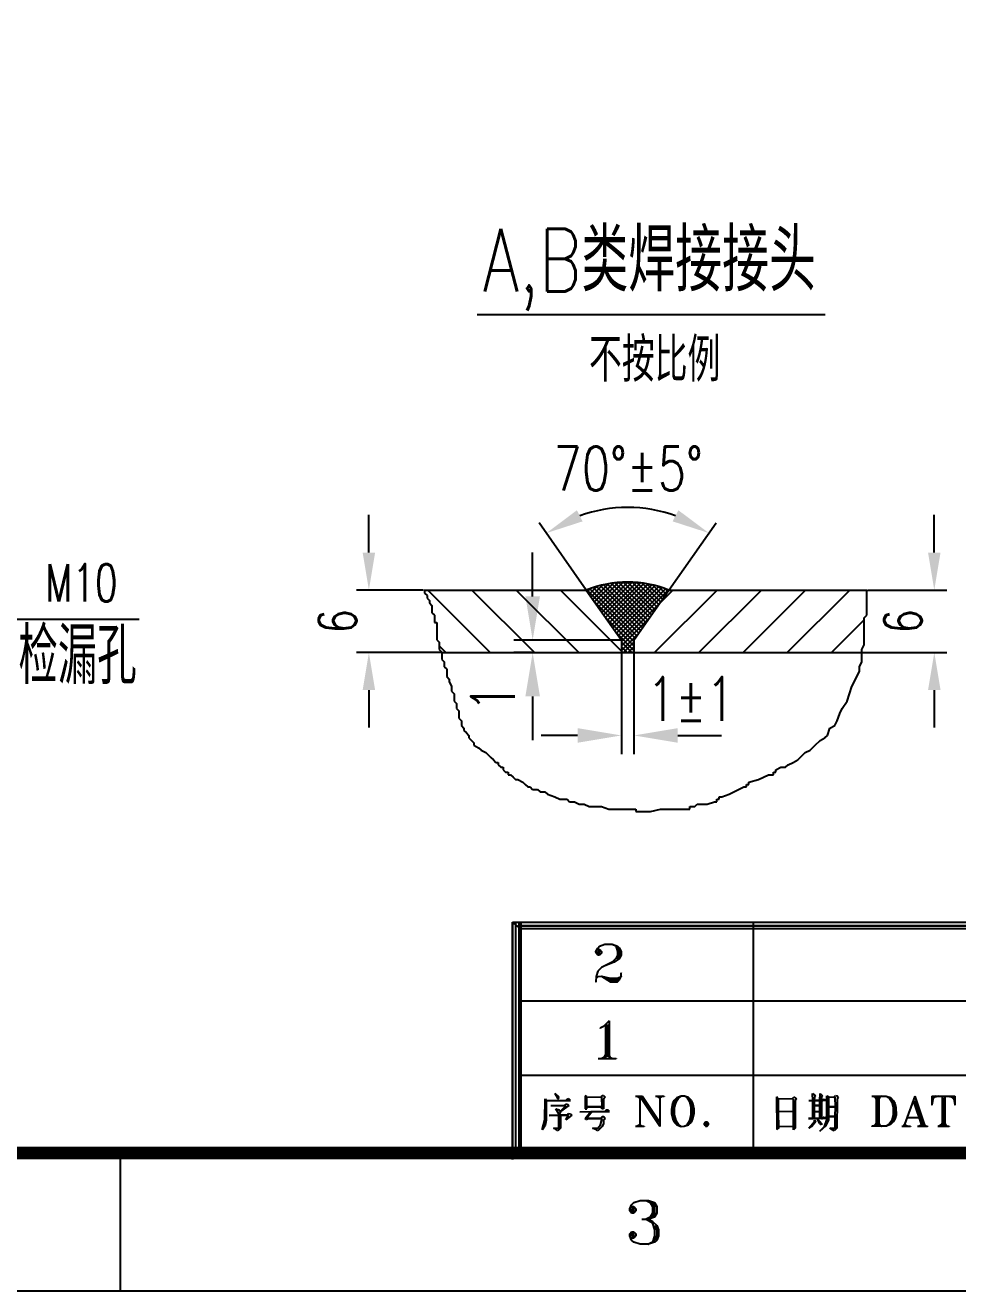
# Model space of a CAD drawing. Extents: x 0 to 1476, y -3 to 841.
# Drawn here: x 186.4 to 260.9, y 0 to 101.2 of the extents above; entities that cross this region are included whole.
import ezdxf
from ezdxf.enums import TextEntityAlignment as Align

# ---------------------------------------------------------------- set-up
doc = ezdxf.new("R2010")
doc.units = 0
doc.header["$LTSCALE"] = 3
doc.header["$MEASUREMENT"] = 0
doc.layers.get('0').update_dxf_attribs({"linetype": 'CONTINUOUS'})
doc.layers.get('DEFPOINTS').update_dxf_attribs({"linetype": 'CONTINUOUS'})
for name, color, linetype in [('1', 2, 'CONTINUOUS'), ('2', 1, 'CONTINUOUS'), ('BORDER', 7, 'CONTINUOUS')]:
    doc.layers.add(name, color=color, linetype=linetype)
doc.styles.add('HZTXT', font='romans', dxfattribs={"width": 0.75, "bigfont": 'HZTXT'})
doc.styles.get("Standard").update_dxf_attribs({"font": 'simplex', "width": 0.75, "bigfont": 'hztxt'})
doc.dimstyles.get("Standard").update_dxf_attribs({"dimtxt": 3, "dimasz": 3, "dimexe": 1, "dimexo": 0.06, "dimgap": 1, "dimtad": 1, "dimzin": 0, "dimtxsty": 'STANDARD', "dimcen": 0.09, "dimclrd": 3, "dimclre": 3, "dimclrt": 3, "dimazin": 3, "dimtfac": 0.051429, "dimtofl": 0, "dimtmove": 0, "dimatfit": 3, "dimtolj": 1, "dimtzin": 0})

# ---------------------------------------------------------------- blocks, each defined once
blk = doc.blocks.new('*D42')
at = {"color": 3, "linetype": 'BYBLOCK'}
for p, q in [((2977.81, 237.91), (2977.81, 240.91)), ((2982.15, 234.91), (2976.81, 234.91)), ((2983.58, 229.91), (2976.81, 229.91)), ((2977.81, 226.91), (2977.81, 223.91))]:
    blk.add_line(p, q, dxfattribs=at)
for points in [[(2977.31, 237.91), (2978.31, 237.91), (2977.81, 234.91)], [(2977.31, 226.91), (2978.31, 226.91), (2977.81, 229.91)]]:
    blk.add_solid(points, dxfattribs=at)
at = {"layer": 'DEFPOINTS', "color": 0, "linetype": 'BYBLOCK'}
for p in [(2982.21, 234.91), (2977.81, 229.91), (2983.64, 229.91)]:
    blk.add_point(p, dxfattribs=at)
at = {"color": 3, "linetype": 'BYBLOCK', "insert": (2975.31, 232.41), "char_height": 3, "attachment_point": 5, "rotation": 90}
blk.add_mtext('\\A1;6', dxfattribs=at)
blk = doc.blocks.new('*D43')
at = {"color": 3, "linetype": 'BYBLOCK'}
for p, q in [((3023, 237.91), (3023, 240.91)), ((3017.66, 234.91), (3024, 234.91)), ((3017.27, 229.91), (3024, 229.91)), ((3023, 226.91), (3023, 223.91))]:
    blk.add_line(p, q, dxfattribs=at)
for points in [[(3022.5, 237.91), (3023.5, 237.91), (3023, 234.91)], [(3022.5, 226.91), (3023.5, 226.91), (3023, 229.91)]]:
    blk.add_solid(points, dxfattribs=at)
at = {"layer": 'DEFPOINTS', "color": 0, "linetype": 'BYBLOCK'}
for p in [(3017.6, 234.91), (3017.21, 229.91), (3023, 229.91)]:
    blk.add_point(p, dxfattribs=at)
at = {"color": 3, "linetype": 'BYBLOCK', "insert": (3020.5, 232.41), "char_height": 3, "attachment_point": 5, "rotation": 90}
blk.add_mtext('\\A1;6', dxfattribs=at)

msp = doc.modelspace()

# ---------------------------------------------------------------- hatches: boundary and pattern name
h = msp.add_hatch()
h.set_pattern_fill('ANSI37', color=256, scale=2, angle=90, style=0)
h.set_pattern_definition([(135, (-81.02384, -245.47415), (-0.1767767, -0.1767767), []), (225, (-81.02384, -245.47415), (0.1767767, -0.1767767), [])])
h.paths.add_polyline_path([(237.82058, 56.00773, 0.194824469), (231.21892, 56.00773), (234.01975, 52.00773), (234.01975, 51.00773), (235.01975, 51.00773), (235.01975, 52.00773)])
h = msp.add_hatch()
h.set_pattern_fill('ANSI31', color=256, scale=20, angle=90, style=0)
h.set_pattern_definition([(135, (-81.0238, -245.4741), (-1.767767, -1.767767), [])])
h.paths.add_polyline_path([(234.01975, 51.00773), (234.01975, 52.00773), (231.21892, 56.00773), (218.29167, 56.00773), (218.29167, 55.7611), (218.48798, 55.56502), (218.48798, 55.36893), (218.68429, 55.17283), (218.68429, 54.97674), (218.8806, 54.78065), (218.8806, 54.19238), (219.07692, 53.99629), (219.07692, 53.40802), (219.27323, 53.40802), (219.27323, 52.03538), (219.46954, 51.83929), (219.46954, 51.25102), (219.71309, 51.00773)])
h = msp.add_hatch()
h.set_pattern_fill('ANSI31', color=256, scale=20, style=0)
h.set_pattern_definition([(45, (-81.0238, -245.4741), (-1.767767, 1.767767), [])])
h.paths.add_polyline_path([(237.82058, 56.00773), (235.01975, 52.00773), (235.01975, 51.00773), (253.23489, 51.00773), (253.23489, 51.25102), (253.4312, 51.6432), (253.4312, 53.8002), (253.62751, 53.99629), (253.62751, 56.00773)])

# ---------------------------------------------------------------- linework, layer by layer
for p, q in [((222.50668, 78.04998), (250.31361, 78.04998)), ((218.24108, 56.00773), (218.29167, 55.9572)), ((218.29167, 55.9572), (218.29167, 55.7611)), ((218.29167, 55.7611), (218.48798, 55.56502)), ((253.62751, 53.99629), (253.62751, 56.00773)), ((218.48798, 55.56502), (218.48798, 55.36893)), ((218.48798, 55.36893), (218.68429, 55.17283)), ((218.68429, 55.17283), (218.68429, 54.97674)), ((218.68429, 54.97674), (218.8806, 54.78065)), ((218.8806, 54.78065), (218.8806, 54.19238)), ((218.8806, 54.19238), (219.07692, 53.99629)), ((219.07692, 53.99629), (219.07692, 53.40802)), ((253.4312, 53.8002), (253.62751, 53.99629)), ((253.4312, 51.6432), (253.4312, 53.8002)), ((219.07692, 53.40802), (219.27323, 53.40802)), ((219.27323, 53.40802), (219.27323, 52.03538)), ((219.27323, 52.03538), (219.46954, 51.83929)), ((219.46954, 51.83929), (219.46954, 51.25102)), ((253.23489, 51.25102), (253.4312, 51.6432)), ((219.46954, 51.25102), (219.66585, 51.05492)), ((219.66585, 51.05492), (219.66585, 50.46665)), ((253.23489, 50.27056), (253.23489, 51.25102)), ((219.66585, 50.46665), (219.86216, 50.27056)), ((219.86216, 50.27056), (219.86216, 49.87839)), ((219.86216, 49.87839), (220.05847, 49.68229)), ((220.05847, 49.68229), (220.05847, 49.09402)), ((253.03858, 49.87839), (253.23489, 50.27056)), ((253.03858, 49.4862), (253.03858, 49.87839)), ((220.05847, 49.09402), (220.25478, 48.89793)), ((220.25478, 48.89793), (220.25478, 48.70184)), ((220.25478, 48.70184), (220.45109, 48.30965)), ((252.44965, 48.30965), (252.64596, 48.70184)), ((252.64596, 48.70184), (252.84227, 49.09402)), ((252.84227, 49.09402), (253.03858, 49.4862)), ((220.45109, 48.30965), (220.45109, 47.91748)), ((220.45109, 47.91748), (220.6474, 47.72138)), ((220.6474, 47.72138), (220.6474, 47.13311)), ((252.05703, 47.13311), (252.25334, 47.72138)), ((252.25334, 47.72138), (252.44965, 48.30965)), ((220.6474, 47.13311), (220.84371, 46.93702)), ((220.84371, 46.93702), (220.84371, 46.54484)), ((220.84371, 46.54484), (221.04002, 46.34874)), ((251.46811, 46.15266), (251.66442, 46.54484)), ((251.66442, 46.54484), (252.05703, 47.13311)), ((221.04002, 46.34874), (221.04002, 45.76048)), ((221.04002, 45.76048), (221.23633, 45.56438)), ((221.23633, 45.56438), (221.23633, 45.17221)), ((251.07547, 45.17221), (251.27178, 45.56438)), ((251.27178, 45.56438), (251.46811, 46.15266)), ((221.23633, 45.17221), (221.43264, 44.97611)), ((221.43264, 44.97611), (221.43264, 44.78002)), ((221.43264, 44.78002), (221.62895, 44.58393)), ((221.62895, 44.58393), (221.82526, 44.38783)), ((250.48654, 44.38783), (250.68285, 44.97611)), ((250.68285, 44.97611), (251.07547, 45.17221)), ((221.82526, 44.38783), (221.82526, 44.19175)), ((221.82526, 44.19175), (222.21788, 43.79957)), ((222.21788, 43.79957), (222.21788, 43.60347)), ((222.21788, 43.60347), (222.6105, 43.40738)), ((249.11238, 43.2113), (249.50499, 43.60347)), ((249.50499, 43.60347), (249.89761, 43.99566)), ((249.89761, 43.99566), (250.29023, 44.19175)), ((250.29023, 44.19175), (250.48654, 44.38783)), ((222.6105, 43.40738), (222.80681, 43.2113)), ((222.80681, 43.2113), (223.19942, 43.0152)), ((223.19942, 43.0152), (223.39573, 42.81911)), ((223.39573, 42.81911), (223.59206, 42.62302)), ((223.59206, 42.62302), (223.78837, 42.42693)), ((248.13083, 42.42693), (248.71976, 43.0152)), ((248.71976, 43.0152), (249.11238, 43.2113)), ((223.78837, 42.42693), (223.98468, 42.23084)), ((223.98468, 42.23084), (224.18099, 42.23084)), ((224.18099, 42.23084), (224.18099, 42.03475)), ((224.18099, 42.03475), (224.3773, 41.83866)), ((224.3773, 41.83866), (224.57361, 41.83866)), ((224.57361, 41.83866), (224.57361, 41.64256)), ((224.57361, 41.64256), (224.76992, 41.44648)), ((246.36403, 41.64256), (246.75666, 41.83866)), ((246.36403, 41.44648), (246.36403, 41.64256)), ((246.75666, 41.83866), (247.14928, 41.83866)), ((247.14928, 41.83866), (247.34559, 42.03475)), ((247.34559, 42.03475), (247.73821, 42.23084)), ((247.73821, 42.23084), (248.13083, 42.42693)), ((224.76992, 41.44648), (224.96623, 41.44648)), ((224.96623, 41.44648), (224.96623, 41.25039)), ((224.96623, 41.25039), (225.16254, 41.25039)), ((225.16254, 41.25039), (225.35884, 41.0543)), ((225.35884, 41.0543), (225.55515, 40.8582)), ((225.55515, 40.8582), (225.75146, 40.8582)), ((225.75146, 40.8582), (226.14408, 40.66211)), ((226.14408, 40.66211), (226.34039, 40.46602)), ((226.34039, 40.46602), (226.5367, 40.26993)), ((244.00831, 40.26993), (244.00831, 40.46602)), ((244.00831, 40.46602), (244.20462, 40.46602)), ((244.20462, 40.66211), (244.98986, 40.8582)), ((244.20462, 40.46602), (244.20462, 40.66211)), ((244.98986, 40.8582), (245.7751, 41.25039)), ((245.7751, 41.25039), (246.16772, 41.25039)), ((246.16772, 41.25039), (246.16772, 41.44648)), ((246.16772, 41.44648), (246.36403, 41.44648)), ((226.5367, 40.26993), (226.73301, 40.26993)), ((226.73301, 40.26993), (226.92932, 40.07384)), ((226.92932, 40.07384), (227.32194, 40.07384)), ((227.32194, 40.07384), (227.51825, 39.87775)), ((227.51825, 39.87775), (227.91087, 39.87775)), ((227.91087, 39.87775), (228.10718, 39.68166)), ((228.10718, 39.68166), (228.69612, 39.48557)), ((228.69612, 39.48557), (229.08874, 39.28948)), ((241.84889, 39.28948), (241.84889, 39.48557)), ((241.84889, 39.48557), (242.0452, 39.48557)), ((242.0452, 39.48557), (242.63415, 39.68166)), ((242.63415, 39.68166), (243.812, 40.26993)), ((243.812, 40.26993), (244.00831, 40.26993)), ((229.08874, 39.28948), (229.67767, 39.28948)), ((229.67767, 39.28948), (229.87398, 39.09339)), ((229.87398, 39.09339), (230.2666, 39.09339)), ((230.2666, 39.09339), (230.65922, 38.89729)), ((230.65922, 38.89729), (231.05184, 38.89729)), ((231.05184, 38.89729), (231.44446, 38.7012)), ((231.44446, 38.7012), (232.426, 38.7012)), ((232.426, 38.7012), (233.01495, 38.50512)), ((233.01495, 38.50512), (235.17435, 38.50512)), ((235.17435, 38.50512), (235.17435, 38.30902)), ((236.35221, 38.30902), (237.13745, 38.50512)), ((237.13745, 38.50512), (239.49318, 38.50512)), ((239.49318, 38.50512), (239.49318, 38.7012)), ((239.49318, 38.7012), (239.8858, 38.7012)), ((239.8858, 38.7012), (240.08211, 38.89729)), ((240.08211, 38.89729), (240.86734, 38.89729)), ((240.86734, 38.89729), (241.45627, 39.09339)), ((241.45627, 39.09339), (241.65258, 39.09339)), ((241.65258, 39.09339), (241.65258, 39.28948)), ((241.65258, 39.28948), (241.84889, 39.28948)), ((235.17435, 38.30902), (236.35221, 38.30902))]:
    msp.add_line(p, q)
at = {"linetype": 'BYBLOCK'}
for p, q in [((231.21892, 56.00773), (227.45453, 61.38385)), ((237.82058, 56.00773), (241.58498, 61.38385))]:
    msp.add_line(p, q, dxfattribs=at)
at = {"color": 3, "linetype": 'BYBLOCK'}
for p, q in [((226.92932, 55.50773), (226.92932, 59.00773)), ((233.95725, 52.00773), (225.42932, 52.00773)), ((226.86682, 51.00773), (225.42932, 51.00773)), ((234.01975, 50.94523), (234.01975, 42.88783)), ((235.01975, 50.94523), (235.01975, 42.88783)), ((226.92932, 47.50773), (226.92932, 44.00773)), ((230.51975, 44.38783), (227.61645, 44.38783)), ((238.51975, 44.38783), (242.01975, 44.38783))]:
    msp.add_line(p, q, dxfattribs=at)
at = {"linetype": 'BYBLOCK'}
msp.add_arc((234.51975, 51.29366), 11.31785, 70.232094, 109.767906, dxfattribs=at)
for points in [[(230.92191, 61.50058), (230.46196, 62.38853), (228.0281, 60.5647)], [(238.57755, 62.38853), (238.1176, 61.50058), (241.01141, 60.5647)]]:
    msp.add_solid(points, dxfattribs=at)
at = {"color": 3, "linetype": 'BYBLOCK'}
for points in [[(226.34599, 55.50773), (227.51265, 55.50773), (226.92932, 52.00773)], [(226.34599, 47.50773), (227.51265, 47.50773), (226.92932, 51.00773)], [(230.51975, 44.97117), (230.51975, 43.8045), (234.01975, 44.38783)], [(238.51975, 44.97117), (238.51975, 43.8045), (235.01975, 44.38783)]]:
    msp.add_solid(points, dxfattribs=at)
at = {"layer": '1'}
msp.add_line((185.18395, 53.68058), (195.4917, 53.68058), dxfattribs=at)
at = {"layer": '2'}
for p, q in [((218.24108, 56.00773), (231.21892, 56.00773)), ((231.21892, 56.00773), (234.01975, 52.00773)), ((235.01975, 52.00773), (237.82058, 56.00773)), ((237.82058, 56.00773), (253.62751, 56.00773)), ((234.01975, 52.00773), (234.01975, 51.00773)), ((235.01975, 52.00773), (235.01975, 51.00773)), ((219.66585, 51.00773), (253.23489, 51.00773))]:
    msp.add_line(p, q, dxfattribs=at)
msp.add_arc((234.51975, 47.85798), 8.79283, 67.9509602, 112.0490398, dxfattribs=at)
at = {"layer": 'BORDER'}
for p, q in [((225.31947, 29.46993), (402.1, 29.46993)), ((225.31947, 29.46993), (225.31947, 10.5)), ((225.31947, 10.5), (225.31947, 29.46993)), ((225.99697, 28.91947), (225.31947, 29.46993)), ((225.57353, 10.75406), (225.57353, 29.46993)), ((225.82759, 29.46993), (225.82759, 11.00812)), ((225.99697, 29.46993), (225.99697, 11)), ((402.1, 29.42759), (225.99697, 29.42759)), ((244.59231, 11.1775), (244.59231, 29.46993)), ((225.99697, 29.17353), (402.35406, 29.17353)), ((402.1, 29.17353), (225.99697, 29.17353)), ((225.99697, 29.17353), (402.1, 29.17353)), ((225.99697, 29.17353), (402.1, 29.17353)), ((402.1, 29.17353), (225.99697, 29.17353)), ((225.99697, 29.17353), (402.7775, 29.17353)), ((402.1, 28.91947), (225.99697, 28.91947)), ((225.99697, 23.16074), (402.7775, 23.16074)), ((402.7775, 17.19029), (225.99697, 17.19029)), ((194, 0), (194, 10.5)), ((0, 0), (594, 0))]:
    msp.add_line(p, q, dxfattribs=at)
at = {"layer": 'BORDER', "color": 7}
for p, q in [((231.98609, 27.12796), (232.1342, 27.38625)), ((232.1342, 27.38625), (232.27689, 27.54958)), ((232.27689, 27.54958), (232.70444, 27.69665)), ((232.70444, 27.69665), (233.29532, 27.70103)), ((233.29532, 27.70103), (233.71449, 27.53421)), ((233.29532, 27.70103), (233.58264, 27.56079)), ((233.58264, 27.56079), (233.70068, 27.12536)), ((233.71449, 27.53421), (233.84092, 27.41268)), ((233.71694, 27.41023), (233.86156, 27.10666)), ((233.84092, 27.41268), (234.01457, 27.11698)), ((231.99641, 26.97495), (231.98609, 27.12796)), ((232.13071, 26.82439), (231.99641, 26.97495)), ((232.28372, 26.83471), (232.13071, 26.82439)), ((232.13665, 27.26226), (232.28966, 27.27258)), ((232.29998, 27.11957), (232.14697, 27.10925)), ((232.14697, 27.10925), (232.14942, 26.98527)), ((232.14697, 27.10925), (232.15484, 27.08023)), ((232.14942, 26.98527), (232.28127, 26.95869)), ((232.28127, 26.95869), (232.29998, 27.11957)), ((232.43428, 26.96901), (232.28372, 26.83471)), ((232.28966, 27.27258), (232.42396, 27.12202)), ((232.42396, 27.12202), (232.43428, 26.96901)), ((233.57321, 26.56106), (233.27996, 26.26343)), ((233.85807, 26.5448), (233.43297, 26.27375)), ((233.72132, 26.81934), (233.57321, 26.56106)), ((233.70068, 27.12536), (233.72132, 26.81934)), ((233.8453, 26.82179), (233.70506, 26.53448)), ((233.70506, 26.53448), (233.71293, 26.50545)), ((233.86156, 27.10666), (233.8453, 26.82179)), ((233.99831, 26.83211), (233.85807, 26.5448)), ((234.01457, 27.11698), (233.99831, 26.83211)), ((232.13405, 25.54767), (232.00413, 25.10735)), ((232.4273, 25.8453), (232.13405, 25.54767)), ((232.70184, 25.98205), (232.4273, 25.8453)), ((233.43297, 26.27375), (232.70184, 25.98205)), ((233.27996, 26.26343), (232.70184, 25.98205)), ((232.70184, 25.98205), (232.70971, 25.95303)), ((233.99571, 25.11752), (234.01197, 25.40238)), ((234.01197, 25.40238), (234.01984, 25.37335)), ((232.00413, 25.10735), (231.99032, 24.6985)), ((231.99032, 24.6985), (231.99819, 24.66948)), ((232.00658, 24.98337), (232.15714, 25.11767)), ((232.15714, 25.11767), (232.43413, 25.13044)), ((232.43413, 25.13044), (233.14061, 24.82338)), ((232.43413, 25.13044), (233.14306, 24.6994)), ((232.43413, 25.13044), (233.13029, 24.97639)), ((233.13029, 24.97639), (233.72117, 24.98077)), ((233.14061, 24.82338), (233.73149, 24.82776)), ((233.14306, 24.6994), (233.70491, 24.69591)), ((233.70491, 24.69591), (233.85547, 24.83021)), ((233.72117, 24.98077), (233.99571, 25.11752)), ((233.73149, 24.82776), (233.84515, 24.98322)), ((233.84515, 24.98322), (233.85302, 24.95419)), ((233.85547, 24.83021), (233.99571, 25.11752)), ((233.99571, 25.11752), (234.00358, 25.08849)), ((233.038, 21.56123), (232.59419, 21.1293)), ((232.74475, 21.2636), (232.76175, 18.55715)), ((232.89776, 21.27392), (232.87542, 18.71261)), ((233.038, 21.56123), (233.03875, 18.56992)), ((232.59419, 21.1293), (232.31965, 20.99255)), ((232.31965, 20.99255), (232.32752, 20.96352)), ((232.17087, 18.55277), (233.6006, 18.56643)), ((232.75143, 18.71016), (232.44786, 18.56554)), ((232.44786, 18.56554), (232.45573, 18.53651)), ((232.74111, 18.86317), (232.60087, 18.57586)), ((232.60087, 18.57586), (232.60874, 18.54683)), ((232.76175, 18.55715), (232.76962, 18.52812)), ((232.87542, 18.71261), (232.88329, 18.68358)), ((233.02598, 18.84691), (233.16273, 18.57237)), ((233.0363, 18.6939), (233.32361, 18.55366)), ((233.03875, 18.56992), (233.04662, 18.54089)), ((233.16273, 18.57237), (233.1706, 18.54334)), ((233.32361, 18.55366), (233.33148, 18.52463)), ((233.6006, 18.56643), (233.60847, 18.5374)), ((227.91323, 13.64611), (227.9237, 15.33168)), ((227.9237, 15.33168), (228.0211, 15.20227)), ((228.0211, 15.20227), (228.00818, 13.64069)), ((228.0211, 15.20227), (229.95463, 15.19671)), ((228.94755, 15.57808), (228.71043, 15.76309)), ((228.71043, 15.76309), (228.95245, 15.33012)), ((229.03709, 15.47771), (228.94755, 15.57808)), ((228.95245, 15.33012), (229.03709, 15.47771)), ((228.95245, 15.33012), (228.96032, 15.30109)), ((229.73324, 15.32366), (229.60384, 15.22625)), ((229.60384, 15.22625), (229.61171, 15.19723)), ((229.82033, 15.34727), (229.73324, 15.32366)), ((229.95463, 15.19671), (229.82033, 15.34727)), ((231.12904, 15.57741), (231.12749, 14.54866)), ((231.24761, 15.48491), (231.12904, 15.57741)), ((231.25147, 14.55111), (231.24761, 15.48491)), ((231.24761, 15.48491), (232.37132, 15.47793)), ((232.37132, 15.47793), (232.49285, 15.60436)), ((232.46627, 15.47251), (232.37132, 15.47793)), ((232.37132, 15.47793), (232.37919, 15.4489)), ((232.48884, 14.69959), (232.46627, 15.47251)), ((232.49285, 15.60436), (232.5878, 15.59894)), ((232.5878, 15.59894), (232.71424, 15.47741)), ((232.60057, 15.32195), (232.59411, 14.54116)), ((232.71424, 15.47741), (232.60057, 15.32195)), ((235.15698, 15.54757), (235.71884, 15.54408)), ((235.28097, 15.55002), (235.50235, 15.42307)), ((235.4999, 15.54705), (235.49381, 13.2706)), ((235.4999, 15.54705), (237.08688, 13.14157)), ((235.50235, 15.42307), (235.51022, 15.39404)), ((235.62388, 15.5495), (236.99244, 13.48991)), ((235.71884, 15.54408), (237.08739, 13.48449)), ((235.71884, 15.54408), (235.72671, 15.51505)), ((236.74759, 15.54252), (237.43343, 15.54148)), ((236.87158, 15.54497), (237.09296, 15.41802)), ((237.09296, 15.41802), (237.08688, 13.14157)), ((237.33848, 15.5469), (237.09296, 15.41802)), ((237.09296, 15.41802), (237.10083, 15.38899)), ((237.09296, 15.41802), (237.10083, 15.38899)), ((237.43343, 15.54148), (237.4413, 15.51246)), ((238.24273, 15.19998), (238.11578, 14.97859)), ((238.36671, 15.20243), (238.23976, 14.98104)), ((238.46464, 15.41594), (238.24273, 15.19998)), ((238.58862, 15.41839), (238.36916, 15.07844)), ((238.8051, 15.53941), (238.46464, 15.41594)), ((238.8051, 15.53941), (238.58862, 15.41839)), ((239.05307, 15.54431), (238.8051, 15.53941)), ((238.8051, 15.53941), (238.81297, 15.51038)), ((239.39057, 15.44883), (239.05307, 15.54431)), ((239.26659, 15.44638), (239.05307, 15.54431)), ((239.05307, 15.54431), (239.06094, 15.51528)), ((239.485, 15.10049), (239.26659, 15.44638)), ((239.6144, 15.1979), (239.39057, 15.44883)), ((239.61144, 14.97896), (239.49042, 15.19545)), ((239.49042, 15.19545), (239.49829, 15.16642)), ((239.73542, 14.98141), (239.6144, 15.1979)), ((246.55741, 15.3351), (246.42311, 15.48566)), ((246.42311, 15.48566), (246.44553, 12.87416)), ((246.55741, 15.3351), (246.55585, 14.30634)), ((246.55585, 14.30634), (246.55741, 15.3351)), ((247.77607, 15.3227), (246.55741, 15.3351)), ((247.68112, 15.32812), (247.79478, 15.48358)), ((247.78818, 12.86421), (247.77607, 15.3227)), ((247.79478, 15.48358), (247.88974, 15.47816)), ((247.88974, 15.47816), (248.02404, 15.3276)), ((248.02404, 15.3276), (247.90251, 15.20117)), ((247.90251, 15.20117), (247.90971, 12.99065)), ((248.98932, 15.21535), (249.33224, 15.21483)), ((249.3067, 15.76881), (249.54382, 15.58381)), ((249.33224, 15.21483), (249.3067, 15.76881)), ((249.31687, 13.77723), (249.33224, 15.21483)), ((249.33224, 15.21483), (249.34011, 15.1858)), ((249.45132, 15.46524), (249.42719, 15.20941)), ((249.42719, 15.20941), (249.89409, 15.21134)), ((249.89409, 15.21134), (249.42719, 15.20941)), ((249.42719, 15.20941), (249.44085, 13.77968)), ((249.54382, 15.58381), (249.45132, 15.46524)), ((249.88028, 14.8025), (249.89409, 15.21134)), ((249.89409, 15.21134), (249.89758, 15.77319)), ((249.89758, 15.77319), (250.10568, 15.58032)), ((250.01807, 15.21379), (250.00271, 13.77619)), ((250.10568, 15.58032), (250.01317, 15.46175)), ((250.01317, 15.46175), (250.01807, 15.21379)), ((250.01807, 15.21379), (250.11303, 15.20837)), ((250.33196, 15.2054), (250.01807, 15.21379)), ((250.11303, 15.20837), (250.23456, 15.3348)), ((250.23456, 15.3348), (250.33196, 15.2054)), ((250.44303, 13.64627), (250.4486, 15.5798)), ((250.4486, 15.5798), (250.56716, 15.48729)), ((250.56716, 15.48729), (250.56701, 13.64872)), ((250.56716, 15.48729), (251.00503, 15.48135)), ((251.00503, 15.48135), (251.12656, 15.60779)), ((251.09999, 15.47593), (251.00503, 15.48135)), ((251.00503, 15.48135), (251.0129, 15.45233)), ((251.12256, 14.70301), (251.09999, 15.47593)), ((251.12656, 15.60779), (251.25842, 15.58121)), ((251.26332, 15.33324), (251.24394, 12.99087)), ((251.25842, 15.58121), (251.34795, 15.48083)), ((251.34795, 15.48083), (251.26332, 15.33324)), ((254.03866, 15.55589), (255.1914, 15.55678)), ((254.16264, 15.55834), (254.38403, 15.43139)), ((254.2576, 15.55292), (254.37861, 15.33644)), ((254.38158, 15.55537), (254.37794, 13.15494)), ((254.37861, 15.33644), (254.38648, 15.30741)), ((254.38403, 15.43139), (254.3919, 15.40236)), ((254.50801, 15.43384), (254.49948, 13.28138)), ((254.60052, 15.5524), (254.59688, 13.15197)), ((254.7245, 15.55485), (254.59755, 15.33347)), ((254.59755, 15.33347), (254.60542, 15.30444)), ((254.84848, 15.5573), (254.60297, 15.42842)), ((254.60297, 15.42842), (254.61084, 15.39939)), ((255.1914, 15.55678), (255.53677, 15.43228)), ((255.1914, 15.55678), (255.41279, 15.42983)), ((255.41279, 15.42983), (255.6312, 15.08394)), ((255.53677, 15.43228), (255.75274, 15.21038)), ((255.62875, 15.20793), (255.74977, 14.99144)), ((255.75274, 15.21038), (255.87375, 14.99389)), ((257.46785, 15.5507), (256.65194, 13.27284)), ((257.34335, 15.20533), (258.02607, 13.14678)), ((257.46733, 15.20778), (258.15005, 13.14923)), ((257.46785, 15.5507), (258.27403, 13.15168)), ((259.18244, 15.5481), (258.83655, 15.32968)), ((258.83655, 15.32968), (258.84442, 15.30065)), ((258.9635, 15.55107), (258.83848, 14.86278)), ((258.83952, 15.54862), (258.83848, 14.86278)), ((259.05846, 15.54565), (258.839, 15.2057)), ((258.839, 15.2057), (258.84687, 15.17667)), ((258.83952, 15.54862), (260.6781, 15.54847)), ((259.40138, 15.54513), (258.84197, 15.42464)), ((258.84197, 15.42464), (258.84984, 15.39561)), ((259.64934, 15.55003), (259.6457, 13.1496)), ((259.74675, 15.42063), (259.73821, 13.26816)), ((259.86828, 15.54706), (259.86464, 13.14663)), ((260.08721, 15.54409), (260.67268, 15.45352)), ((260.33518, 15.54899), (260.67513, 15.32954)), ((260.43013, 15.54357), (260.67758, 15.20555)), ((260.55411, 15.54602), (260.67706, 14.86263)), ((260.67268, 15.45352), (260.68055, 15.42449)), ((260.67513, 15.32954), (260.683, 15.30051)), ((260.6781, 15.54847), (260.67706, 14.86263)), ((260.67758, 15.20555), (260.68545, 15.17652)), ((260.6781, 15.54847), (260.68597, 15.51944)), ((228.37924, 14.80078), (229.46605, 14.81496)), ((229.02714, 14.13506), (228.79298, 14.53901)), ((228.79298, 14.53901), (229.03553, 14.44895)), ((229.16196, 14.32742), (229.02172, 14.04011)), ((229.03553, 14.44895), (229.16196, 14.32742)), ((229.16196, 14.32742), (229.59003, 14.81741)), ((229.80897, 14.81444), (229.16196, 14.32742)), ((229.46605, 14.81496), (229.59545, 14.91236)), ((229.59003, 14.81741), (229.46605, 14.81496)), ((229.46605, 14.81496), (229.47392, 14.78593)), ((229.59545, 14.91236), (229.71943, 14.91481)), ((229.71943, 14.91481), (229.80897, 14.81444)), ((230.69451, 14.30663), (231.68637, 14.32623)), ((231.12103, 13.76787), (231.59142, 14.33165)), ((231.12749, 14.54866), (231.25147, 14.55111)), ((232.48884, 14.69959), (231.24115, 14.70412)), ((231.24115, 14.70412), (232.48884, 14.69959)), ((231.68637, 14.32623), (231.24501, 13.77032)), ((231.59142, 14.33165), (233.05805, 14.32415)), ((232.47013, 14.53871), (232.48884, 14.69959)), ((232.59411, 14.54116), (232.47013, 14.53871)), ((232.80763, 14.44324), (232.71513, 14.32467)), ((232.71513, 14.32467), (232.723, 14.29565)), ((232.96851, 14.42453), (232.80763, 14.44324)), ((233.05805, 14.32415), (232.96851, 14.42453)), ((238.02276, 14.51711), (238.02224, 14.17419)), ((238.02224, 14.17419), (238.11912, 13.70187)), ((238.11578, 14.97859), (238.02276, 14.51711)), ((238.23976, 14.98104), (238.11526, 14.63567)), ((238.11526, 14.63567), (238.11964, 14.04479)), ((238.36916, 15.07844), (238.23924, 14.63812)), ((238.23924, 14.63812), (238.24362, 14.04724)), ((239.61092, 14.63604), (239.485, 15.10049)), ((239.60743, 14.07419), (239.61092, 14.63604)), ((239.7349, 14.63849), (239.61144, 14.97896)), ((239.73089, 13.73372), (239.83178, 14.16617)), ((239.73141, 14.07664), (239.7349, 14.63849)), ((239.8323, 14.50909), (239.73542, 14.98141)), ((239.83178, 14.16617), (239.8323, 14.50909)), ((247.79567, 14.33084), (246.55585, 14.30634)), ((246.55585, 14.30634), (246.56706, 13.00059)), ((247.77541, 13.14121), (247.79567, 14.33084)), ((249.88028, 14.8025), (249.44241, 14.80843)), ((249.44241, 14.80843), (249.88028, 14.8025)), ((249.89008, 14.30657), (249.45221, 14.31251)), ((249.45221, 14.31251), (249.89008, 14.30657)), ((249.87872, 13.77374), (249.89008, 14.30657)), ((249.89008, 14.30657), (249.88028, 14.8025)), ((251.12256, 14.70301), (250.5607, 14.7065)), ((250.5607, 14.7065), (251.12256, 14.70301)), ((251.1161, 13.92222), (251.12256, 14.70301)), ((255.6312, 15.08394), (255.74925, 14.64852)), ((255.74925, 14.64852), (255.75363, 14.05764)), ((255.74977, 14.99144), (255.87323, 14.65097)), ((255.87323, 14.65097), (255.87761, 14.06009)), ((255.87375, 14.99389), (255.96818, 14.64555)), ((255.96818, 14.64555), (255.97256, 14.05467)), ((258.83848, 14.86278), (258.84635, 14.83375)), ((258.83848, 14.86278), (258.84635, 14.83375)), ((260.67706, 14.86263), (260.68493, 14.83361)), ((260.67706, 14.86263), (260.68493, 14.83361)), ((227.68783, 12.86829), (227.91323, 13.64611)), ((227.92845, 13.24514), (227.68783, 12.86829)), ((228.00818, 13.64069), (227.92845, 13.24514)), ((229.02172, 14.04011), (228.2488, 14.01754)), ((228.2488, 14.01754), (229.70756, 14.03907)), ((229.02172, 14.04011), (229.02714, 14.13506)), ((229.02803, 12.98232), (229.02172, 14.04011)), ((229.80251, 14.03365), (229.1457, 14.04256)), ((229.1457, 14.04256), (229.15201, 12.98477)), ((230.05047, 14.03855), (229.59092, 13.66467)), ((229.59092, 13.66467), (229.80251, 14.03365)), ((229.70756, 14.03907), (229.80006, 14.15763)), ((229.80006, 14.15763), (229.96094, 14.13892)), ((229.96094, 14.13892), (230.05047, 14.03855)), ((231.24746, 13.64634), (231.12103, 13.76787)), ((231.24501, 13.77032), (232.36872, 13.76334)), ((231.36899, 13.77277), (231.24746, 13.64634)), ((232.4927, 13.76579), (231.36899, 13.77277)), ((232.14332, 12.98552), (232.34949, 13.25954)), ((232.34949, 13.25954), (232.4927, 13.76579)), ((232.36872, 13.76334), (232.48238, 13.9188)), ((232.60288, 13.35939), (232.47592, 13.13801)), ((232.48238, 13.9188), (232.60636, 13.92125)), ((232.71164, 13.76282), (232.58224, 13.66542)), ((232.58224, 13.66542), (232.60288, 13.35939)), ((232.60636, 13.92125), (232.71164, 13.76282)), ((235.49381, 13.2706), (235.27733, 13.14959)), ((235.49381, 13.2706), (235.50168, 13.24158)), ((235.49381, 13.2706), (235.7152, 13.14365)), ((236.99244, 13.48991), (237.00031, 13.46088)), ((237.08739, 13.48449), (237.09526, 13.45546)), ((238.11912, 13.70187), (238.24013, 13.48538)), ((238.11964, 14.04479), (238.2431, 13.70432)), ((238.24013, 13.48538), (238.4561, 13.26348)), ((238.2431, 13.70432), (238.36411, 13.48783)), ((238.24362, 14.04724), (238.36166, 13.61182)), ((238.36166, 13.61182), (238.58008, 13.26593)), ((238.36411, 13.48783), (238.37198, 13.45881)), ((238.4561, 13.26348), (238.80147, 13.13898)), ((238.58008, 13.26593), (238.80147, 13.13898)), ((239.04943, 13.14388), (239.3899, 13.26734)), ((239.04943, 13.14388), (239.26592, 13.26489)), ((239.26592, 13.26489), (239.48537, 13.60484)), ((239.3899, 13.26734), (239.61181, 13.48331)), ((239.48537, 13.60484), (239.60743, 14.07419)), ((239.48782, 13.48086), (239.60691, 13.73127)), ((239.60691, 13.73127), (239.73141, 14.07664)), ((239.61181, 13.48331), (239.73089, 13.73372)), ((240.76454, 13.4842), (240.63514, 13.38679)), ((240.63514, 13.38679), (240.63759, 13.26281)), ((240.63759, 13.26281), (240.76403, 13.14128)), ((240.75913, 13.38924), (240.76158, 13.26526)), ((240.85408, 13.38382), (240.75913, 13.38924)), ((240.75913, 13.38924), (240.76699, 13.36021)), ((240.76158, 13.26526), (240.85653, 13.25984)), ((240.8595, 13.47878), (240.76454, 13.4842)), ((240.76454, 13.4842), (240.77241, 13.45517)), ((240.85653, 13.25984), (240.85408, 13.38382)), ((240.85898, 13.13586), (240.98051, 13.26229)), ((240.97806, 13.38627), (240.8595, 13.47878)), ((240.98051, 13.26229), (240.97806, 13.38627)), ((249.65979, 13.77671), (248.97395, 13.77775)), ((248.97395, 13.77775), (249.31687, 13.77723)), ((248.99652, 13.00483), (249.44575, 13.53171)), ((249.56973, 13.53416), (249.24203, 13.13371)), ((249.44085, 13.77968), (249.87872, 13.77374)), ((249.4433, 13.6557), (249.56973, 13.53416)), ((249.44575, 13.53171), (249.4433, 13.6557)), ((249.4433, 13.6557), (249.45117, 13.62667)), ((249.87872, 13.77374), (249.65979, 13.77671)), ((249.65979, 13.77671), (250.01793, 13.37521)), ((249.89394, 13.37276), (249.65979, 13.77671)), ((250.34563, 13.77567), (249.87872, 13.77374)), ((250.02038, 13.25123), (249.89394, 13.37276)), ((250.00271, 13.77619), (250.09766, 13.77077)), ((250.01793, 13.37521), (250.02038, 13.25123)), ((250.09766, 13.77077), (250.24822, 13.90507)), ((250.24176, 13.12428), (250.44303, 13.64627)), ((250.24822, 13.90507), (250.34563, 13.77567)), ((250.56701, 13.64872), (250.32885, 13.14789)), ((251.1161, 13.92222), (250.55424, 13.92571)), ((250.55424, 13.92571), (251.1161, 13.92222)), ((251.11996, 12.98842), (251.1161, 13.92222)), ((255.18776, 13.15635), (254.03503, 13.15546)), ((254.03503, 13.15546), (254.04289, 13.12644)), ((254.37549, 13.27893), (254.15901, 13.15791)), ((254.15901, 13.15791), (254.16688, 13.12889)), ((254.38091, 13.37388), (254.25396, 13.15249)), ((254.25396, 13.15249), (254.26183, 13.12347)), ((254.37794, 13.15494), (254.38581, 13.12592)), ((254.49948, 13.28138), (254.50735, 13.25235)), ((254.59443, 13.27596), (254.84484, 13.15687)), ((254.59688, 13.15197), (254.60475, 13.12295)), ((254.59985, 13.37091), (254.72086, 13.15442)), ((254.72086, 13.15442), (254.72873, 13.1254)), ((254.84484, 13.15687), (254.85271, 13.12785)), ((255.52823, 13.27982), (255.18776, 13.15635)), ((255.40425, 13.27737), (255.18776, 13.15635)), ((255.18776, 13.15635), (255.19563, 13.12733)), ((255.62371, 13.61732), (255.40425, 13.27737)), ((255.75014, 13.49578), (255.52823, 13.27982)), ((255.75363, 14.05764), (255.62371, 13.61732)), ((255.75311, 13.71472), (255.62616, 13.49333)), ((255.62616, 13.49333), (255.63402, 13.46431)), ((255.87709, 13.71717), (255.75014, 13.49578)), ((255.87761, 14.06009), (255.75311, 13.71472)), ((255.97256, 14.05467), (255.87709, 13.71717)), ((256.43546, 13.15183), (257.12129, 13.15079)), ((256.65194, 13.27284), (256.55944, 13.15428)), ((256.55944, 13.15428), (256.56731, 13.12525)), ((256.65194, 13.27284), (256.65981, 13.24381)), ((256.65194, 13.27284), (256.90236, 13.15376)), ((256.90236, 13.15376), (256.91023, 13.12473)), ((256.90339, 13.83959), (257.93215, 13.83804)), ((257.12129, 13.15079), (257.12916, 13.12176)), ((258.02362, 13.27076), (257.80713, 13.14975)), ((258.02904, 13.36571), (257.93111, 13.1522)), ((257.93111, 13.1522), (257.93898, 13.12317)), ((257.93215, 13.83804), (257.94002, 13.80901)), ((258.15302, 13.36816), (258.36898, 13.14626)), ((258.27403, 13.15168), (258.2819, 13.12265)), ((259.64325, 13.27358), (259.39774, 13.1447)), ((259.64867, 13.36854), (259.52172, 13.14715)), ((259.73821, 13.26816), (259.74608, 13.23913)), ((259.85974, 13.3946), (259.98862, 13.14908)), ((259.86219, 13.27061), (260.08358, 13.14366)), ((228.80367, 12.89034), (228.59016, 12.98826)), ((228.59016, 12.98826), (229.02803, 12.98232)), ((228.93011, 12.76881), (228.80367, 12.89034)), ((229.15201, 12.98477), (228.93011, 12.76881)), ((232.02179, 12.85909), (231.70545, 12.99146)), ((231.70545, 12.99146), (232.14332, 12.98552)), ((232.14036, 12.76658), (232.02179, 12.85909)), ((232.47592, 13.13801), (232.14036, 12.76658)), ((235.15335, 13.14714), (235.83918, 13.1461)), ((235.27733, 13.14959), (235.2852, 13.12056)), ((235.7152, 13.14365), (235.72307, 13.11462)), ((235.83918, 13.1461), (235.84705, 13.11707)), ((237.08688, 13.14157), (237.09474, 13.11255)), ((237.08688, 13.14157), (237.09474, 13.11255)), ((238.80147, 13.13898), (239.04943, 13.14388)), ((238.80147, 13.13898), (238.80934, 13.10995)), ((240.76403, 13.14128), (240.85898, 13.13586)), ((246.44553, 12.87416), (246.56706, 13.00059)), ((246.56461, 13.12458), (247.77541, 13.14121)), ((246.56706, 13.00059), (246.56461, 13.12458)), ((246.56706, 13.00059), (246.57493, 12.97157)), ((247.90971, 12.99065), (247.78818, 12.86421)), ((249.24203, 13.13371), (248.99652, 13.00483)), ((250.32885, 13.14789), (249.87717, 12.74498)), ((249.87717, 12.74498), (250.24176, 13.12428)), ((250.90347, 12.86741), (250.68209, 12.99436)), ((250.68209, 12.99436), (251.11996, 12.98842)), ((251.02203, 12.7749), (250.90347, 12.86741)), ((251.24394, 12.99087), (251.02203, 12.7749)), ((257.68315, 13.1473), (258.49297, 13.14871)), ((257.80713, 13.14975), (257.815, 13.12072)), ((258.02607, 13.14678), (258.03394, 13.11775)), ((258.15005, 13.14923), (258.15792, 13.1202)), ((258.36898, 13.14626), (258.37685, 13.11723)), ((258.49297, 13.14871), (258.50084, 13.11968)), ((259.30279, 13.15012), (260.20756, 13.14611)), ((259.39774, 13.1447), (259.40561, 13.11567)), ((259.52172, 13.14715), (259.52959, 13.11812)), ((259.6457, 13.1496), (259.65357, 13.12057)), ((259.86464, 13.14663), (259.87251, 13.1176)), ((259.98862, 13.14908), (259.99649, 13.12005)), ((260.08358, 13.14366), (260.09145, 13.11463)), ((260.20756, 13.14611), (260.21543, 13.11708)), ((235.02352, 7.05138), (235.5084, 7.20291)), ((235.5084, 7.20291), (236.1751, 7.20291)), ((235.99327, 7.20291), (236.32662, 7.05138)), ((236.1751, 7.20291), (236.65997, 7.05138)), ((234.69017, 6.53621), (234.8417, 6.86956)), ((234.69017, 6.38468), (234.69017, 6.53621)), ((234.8417, 6.20286), (234.69017, 6.38468)), ((234.8417, 6.86956), (235.02352, 7.05138)), ((234.8417, 6.71803), (235.02352, 6.71803)), ((234.8417, 6.53621), (234.872, 6.53621)), ((235.02352, 6.53621), (234.8417, 6.53621)), ((234.8417, 6.53621), (234.8417, 6.38468)), ((234.8417, 6.38468), (235.02352, 6.38468)), ((235.02352, 6.20286), (234.8417, 6.20286)), ((235.02352, 6.71803), (235.17505, 6.53621)), ((235.02352, 6.38468), (235.02352, 6.53621)), ((235.17505, 6.38468), (235.02352, 6.20286)), ((235.17505, 6.53621), (235.17505, 6.38468)), ((236.32662, 7.05138), (236.50845, 6.71803)), ((236.50845, 6.20286), (236.32662, 5.8695)), ((236.50845, 7.05138), (236.65997, 6.71803)), ((236.50845, 6.71803), (236.50845, 6.20286)), ((236.65997, 6.20286), (236.50845, 5.8695)), ((236.65997, 7.05138), (236.8418, 6.71803)), ((236.65997, 6.71803), (236.65997, 6.20286)), ((236.8418, 6.20286), (236.65997, 5.8695)), ((236.8418, 6.71803), (236.8418, 6.20286)), ((235.65992, 5.71798), (236.1751, 5.71798)), ((236.32662, 5.8695), (235.99327, 5.71798)), ((235.99327, 5.71798), (236.32662, 5.53615)), ((235.99327, 5.71798), (236.02357, 5.71798)), ((236.65997, 5.8695), (236.1751, 5.71798)), ((236.1751, 5.71798), (236.50845, 5.53615)), ((236.1751, 5.71798), (236.2054, 5.71798)), ((236.32662, 5.53615), (236.50845, 5.38463)), ((236.50845, 5.8695), (236.53875, 5.8695)), ((236.50845, 5.53615), (236.8418, 5.2028)), ((236.50845, 5.38463), (236.65997, 4.86945)), ((236.65997, 5.2028), (236.8418, 4.86945)), ((236.8418, 5.2028), (236.99332, 4.86945)), ((234.69017, 4.5361), (234.8417, 4.71793)), ((234.69017, 4.38458), (234.69017, 4.5361)), ((234.8417, 4.05123), (234.69017, 4.38458)), ((234.8417, 4.71793), (235.02352, 4.71793)), ((234.8417, 4.5361), (234.872, 4.5361)), ((235.02352, 4.5361), (234.8417, 4.5361)), ((234.8417, 4.5361), (234.8417, 4.38458)), ((234.8417, 4.38458), (235.02352, 4.38458)), ((234.8417, 4.20275), (234.872, 4.20275)), ((235.02352, 4.20275), (234.8417, 4.20275)), ((235.02352, 3.8694), (234.8417, 4.05123)), ((235.02352, 4.71793), (235.17505, 4.5361)), ((235.02352, 4.38458), (235.02352, 4.5361)), ((235.17505, 4.38458), (235.02352, 4.20275)), ((235.17505, 4.5361), (235.17505, 4.38458)), ((236.65997, 4.38458), (236.50845, 3.8694)), ((236.65997, 4.86945), (236.65997, 4.38458)), ((236.8418, 4.38458), (236.65997, 4.05123)), ((236.65997, 4.05123), (236.69027, 4.05123)), ((236.8418, 4.05123), (236.65997, 3.8694)), ((236.8418, 4.86945), (236.8418, 4.38458)), ((236.99332, 4.38458), (236.8418, 4.05123)), ((236.99332, 4.86945), (236.99332, 4.38458)), ((235.5084, 3.71788), (235.02352, 3.8694)), ((236.1751, 3.71788), (235.5084, 3.71788)), ((236.50845, 3.8694), (236.1751, 3.71788)), ((236.65997, 3.8694), (236.1751, 3.71788)), ((236.1751, 3.71788), (236.2054, 3.71788))]:
    msp.add_line(p, q, dxfattribs=at)
at = {"layer": 'BORDER', "const_width": 1}
msp.add_lwpolyline([(24.99188, 11.00812), (582.99188, 11.00812), (582.99188, 831.00812), (24.99188, 831.00812)], close=True, dxfattribs=at)
at = {"layer": 'DEFPOINTS', "linetype": 'BYBLOCK'}
msp.add_point((232.23109, 62.37769), dxfattribs=at)
at = {"layer": 'DEFPOINTS', "color": 0, "linetype": 'BYBLOCK'}
for p in [(231.21892, 56.00773), (237.82058, 56.00773), (234.01975, 52.00773), (234.01975, 52.00773), (235.01975, 52.00773), (226.92932, 51.00773), (226.92932, 51.00773), (234.01975, 51.00773), (235.01975, 51.00773), (235.01975, 44.38783)]:
    msp.add_point(p, dxfattribs=at)

# ---------------------------------------------------------------- texts
at = {"style": 'HZTXT', "width": 0.75}
for s, height, p in [('A,B类焊接接头', 5, (222.9478, 79.88249)), ('不按比例', 3.5, (231.42993, 72.67039))]:
    msp.add_text(s, height=height, dxfattribs=at).set_placement(p)
at = {"color": 3, "linetype": 'BYBLOCK', "style": 'HZTXT', "width": 0.7}
msp.add_text('M10', height=3, dxfattribs=at).set_placement((190.86705, 56.58588), align=Align.MIDDLE)
at = {"linetype": 'BYBLOCK', "insert": (234.56877, 65.72321), "char_height": 3.5, "attachment_point": 5, "style": 'HZTXT'}
msp.add_mtext('70%%D%%P5%%D', dxfattribs=at)
at = {"color": 3, "linetype": 'BYBLOCK', "insert": (239.57566, 47.30563), "char_height": 3.5, "attachment_point": 5, "style": 'HZTXT'}
msp.add_mtext('\\A1;1±1', dxfattribs=at)
at = {"color": 3, "linetype": 'BYBLOCK', "insert": (223.74107, 47.39862), "char_height": 3.5, "attachment_point": 5, "rotation": 90, "style": 'HZTXT'}
msp.add_mtext('\\A1;1', dxfattribs=at)
at = {"layer": '1', "style": 'HZTXT', "width": 0.7}
msp.add_text('检漏孔    ', height=4.5, dxfattribs=at).set_placement((185.82907, 48.49128))

# ---------------------------------------------------------------- dimensions: what is measured, and where the dimension line sits
at = {"layer": '1'}
for base, p1, p2, picture, middle in [((213.84411, 51.00773), (218.24108, 56.00773), (219.66585, 51.00773), '*D42', (211.34411, 53.50773)), ((259.03327, 51.00773), (253.62751, 56.00773), (253.23489, 51.00773), '*D43', (256.53327, 53.50773))]:
    dim = msp.add_linear_dim(base=base, p1=p1, p2=p2, angle=90, text='6', dimstyle='STANDARD', dxfattribs=at)
    dim.commit()
    dim.dimension.update_dxf_attribs({"geometry": picture, "text_midpoint": middle, "insert": (-2763.97039, -178.89982)})

doc.saveas('drawing.dxf')
